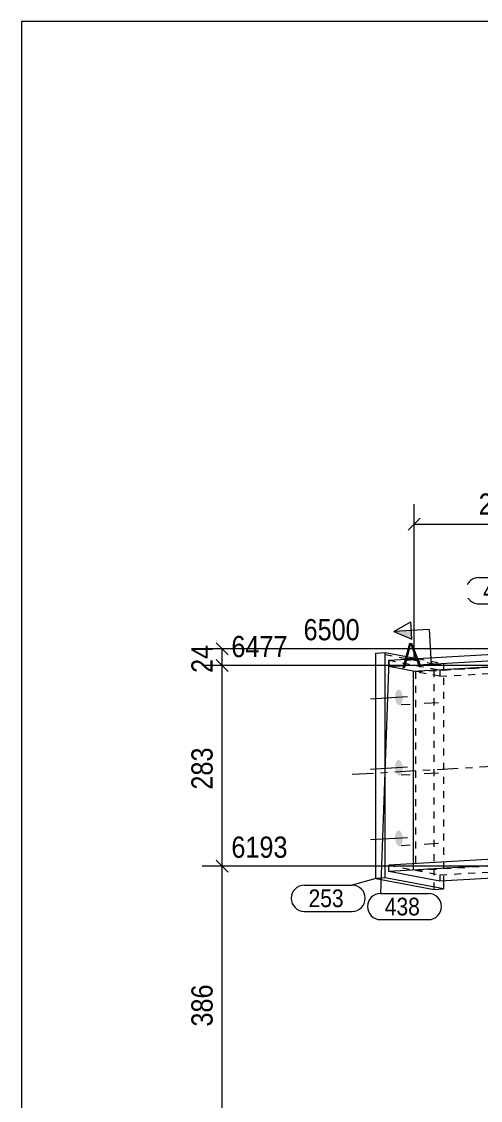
# Model space of a CAD drawing. Header units: millimetres. Extents: x 2 to 825, y 1 to 579.
# Drawn here: x 5 to 69.8, y 426.6 to 579 of the extents above; entities that cross this region are included whole.
import ezdxf

# ---------------------------------------------------------------- set-up
doc = ezdxf.new("R2010")
doc.units = ezdxf.units.MM
for name, pattern in [('XKITLINE00', [0]), ('XKITLINE01', [4, 1, -1, 1, -1]), ('XKITLINE02', [4, 2, -2]), ('XKITLINE03', [6, 3, -1, 1, -1])]:
    doc.linetypes.add(name, pattern=pattern)
for name, color, linetype, lineweight in [('Bolt', 3, 'Continuous', 0), ('Dimensions', 7, 'Continuous', 0), ('DrawingSheet', 5, 'Continuous', 0), ('Part', 2, 'Continuous', 0), ('PartMark', 7, 'Continuous', 0), ('Section', 6, 'Continuous', 0)]:
    doc.layers.add(name, color=color, linetype=linetype, lineweight=lineweight)
doc.styles.add('ARIAL', font='ARIAL.TTF')

# ---------------------------------------------------------------- blocks, each defined once
blk = doc.blocks.new('*A40')
at = {"layer": 'Bolt'}
for points in [[(57.77, 483.57), (57.77, 483.62), (57.77, 483.68), (57.77, 483.73), (57.78, 483.78), (57.78, 483.83), (57.79, 483.89), (57.79, 483.94), (57.8, 483.99), (57.81, 484.04), (57.82, 484.08), (57.83, 484.13), (57.84, 484.17), (57.86, 484.22), (57.87, 484.26), (57.89, 484.3), (57.9, 484.34), (57.92, 484.37), (57.94, 484.41), (57.96, 484.44), (57.98, 484.47), (58, 484.5), (58.02, 484.52), (58.04, 484.55), (58.07, 484.57), (58.09, 484.59), (58.11, 484.6), (58.14, 484.62), (58.16, 484.63), (58.19, 484.63), (58.22, 484.64), (58.24, 484.64), (58.27, 484.64), (58.29, 484.64), (58.32, 484.64), (58.35, 484.63), (58.37, 484.62), (58.4, 484.6), (58.42, 484.59), (58.45, 484.57), (58.47, 484.55), (58.5, 484.53), (58.52, 484.5), (58.54, 484.47), (58.57, 484.44), (58.59, 484.41), (58.61, 484.38), (58.63, 484.34), (58.65, 484.3), (58.67, 484.26), (58.69, 484.22), (58.71, 484.18), (58.72, 484.14), (58.74, 484.09), (58.75, 484.04), (58.77, 483.99), (58.78, 483.94), (58.79, 483.89), (58.8, 483.84), (58.81, 483.79), (58.82, 483.74), (58.82, 483.68), (58.83, 483.63), (58.83, 483.58), (58.83, 483.52), (58.84, 483.47), (58.84, 483.41), (58.83, 483.36), (58.83, 483.31), (58.83, 483.26), (58.82, 483.2), (58.82, 483.15), (58.81, 483.1), (58.8, 483.05), (58.79, 483.01), (58.78, 482.96), (58.77, 482.92), (58.75, 482.87), (58.74, 482.83), (58.72, 482.79), (58.71, 482.75), (58.69, 482.72), (58.67, 482.68), (58.65, 482.65), (58.63, 482.62), (58.61, 482.59), (58.59, 482.56), (58.57, 482.54), (58.54, 482.52), (58.52, 482.5), (58.49, 482.49), (58.47, 482.47), (58.44, 482.46), (58.42, 482.45), (58.39, 482.45), (58.37, 482.45), (58.34, 482.45), (58.32, 482.45), (58.29, 482.45), (58.26, 482.46), (58.24, 482.47), (58.21, 482.48), (58.19, 482.5), (58.16, 482.52), (58.14, 482.54), (58.11, 482.56), (58.09, 482.59), (58.06, 482.61), (58.04, 482.64), (58.02, 482.68), (58, 482.71), (57.98, 482.75), (57.96, 482.78), (57.94, 482.82), (57.92, 482.87), (57.9, 482.91), (57.88, 482.95), (57.87, 483), (57.85, 483.05), (57.84, 483.1), (57.83, 483.15), (57.82, 483.2), (57.81, 483.25), (57.8, 483.3), (57.79, 483.35), (57.79, 483.41), (57.78, 483.46), (57.78, 483.51)], [(57.77, 473.62), (57.77, 473.68), (57.77, 473.73), (57.77, 473.78), (57.78, 473.84), (57.78, 473.89), (57.79, 473.94), (57.79, 473.99), (57.8, 474.04), (57.81, 474.09), (57.82, 474.14), (57.83, 474.18), (57.84, 474.23), (57.86, 474.27), (57.87, 474.31), (57.89, 474.35), (57.9, 474.39), (57.92, 474.43), (57.94, 474.46), (57.96, 474.5), (57.98, 474.53), (58, 474.55), (58.02, 474.58), (58.04, 474.6), (58.07, 474.62), (58.09, 474.64), (58.11, 474.66), (58.14, 474.67), (58.16, 474.68), (58.19, 474.69), (58.22, 474.7), (58.24, 474.7), (58.27, 474.7), (58.29, 474.7), (58.32, 474.69), (58.35, 474.68), (58.37, 474.67), (58.4, 474.66), (58.42, 474.64), (58.45, 474.63), (58.47, 474.61), (58.5, 474.58), (58.52, 474.56), (58.54, 474.53), (58.57, 474.5), (58.59, 474.47), (58.61, 474.43), (58.63, 474.4), (58.65, 474.36), (58.67, 474.32), (58.69, 474.28), (58.71, 474.24), (58.72, 474.19), (58.74, 474.14), (58.75, 474.1), (58.77, 474.05), (58.78, 474), (58.79, 473.95), (58.8, 473.9), (58.81, 473.84), (58.82, 473.79), (58.82, 473.74), (58.83, 473.68), (58.83, 473.63), (58.83, 473.58), (58.84, 473.52), (58.84, 473.47), (58.83, 473.42), (58.83, 473.36), (58.83, 473.31), (58.82, 473.26), (58.82, 473.21), (58.81, 473.16), (58.8, 473.11), (58.79, 473.06), (58.78, 473.02), (58.77, 472.97), (58.75, 472.93), (58.74, 472.88), (58.72, 472.84), (58.71, 472.81), (58.69, 472.77), (58.67, 472.74), (58.65, 472.7), (58.63, 472.67), (58.61, 472.65), (58.59, 472.62), (58.57, 472.6), (58.54, 472.58), (58.52, 472.56), (58.49, 472.54), (58.47, 472.53), (58.44, 472.52), (58.42, 472.51), (58.39, 472.5), (58.37, 472.5), (58.34, 472.5), (58.32, 472.5), (58.29, 472.51), (58.26, 472.52), (58.24, 472.53), (58.21, 472.54), (58.19, 472.56), (58.16, 472.57), (58.14, 472.59), (58.11, 472.62), (58.09, 472.64), (58.06, 472.67), (58.04, 472.7), (58.02, 472.73), (58, 472.77), (57.98, 472.8), (57.96, 472.84), (57.94, 472.88), (57.92, 472.92), (57.9, 472.96), (57.88, 473.01), (57.87, 473.06), (57.85, 473.1), (57.84, 473.15), (57.83, 473.2), (57.82, 473.25), (57.81, 473.3), (57.8, 473.36), (57.79, 473.41), (57.79, 473.46), (57.78, 473.52), (57.78, 473.57)], [(57.77, 463.68), (57.77, 463.73), (57.77, 463.79), (57.77, 463.84), (57.78, 463.89), (57.78, 463.94), (57.79, 464), (57.79, 464.05), (57.8, 464.1), (57.81, 464.15), (57.82, 464.19), (57.83, 464.24), (57.84, 464.28), (57.86, 464.33), (57.87, 464.37), (57.89, 464.41), (57.9, 464.45), (57.92, 464.48), (57.94, 464.52), (57.96, 464.55), (57.98, 464.58), (58, 464.61), (58.02, 464.63), (58.04, 464.66), (58.07, 464.68), (58.09, 464.7), (58.11, 464.71), (58.14, 464.73), (58.16, 464.74), (58.19, 464.74), (58.22, 464.75), (58.24, 464.75), (58.27, 464.75), (58.29, 464.75), (58.32, 464.75), (58.35, 464.74), (58.37, 464.73), (58.4, 464.71), (58.42, 464.7), (58.45, 464.68), (58.47, 464.66), (58.5, 464.64), (58.52, 464.61), (58.54, 464.59), (58.57, 464.56), (58.59, 464.52), (58.61, 464.49), (58.63, 464.45), (58.65, 464.42), (58.67, 464.38), (58.69, 464.33), (58.71, 464.29), (58.72, 464.25), (58.74, 464.2), (58.75, 464.15), (58.77, 464.1), (58.78, 464.05), (58.79, 464), (58.8, 463.95), (58.81, 463.9), (58.82, 463.85), (58.82, 463.79), (58.83, 463.74), (58.83, 463.69), (58.83, 463.63), (58.84, 463.58), (58.84, 463.52), (58.83, 463.47), (58.83, 463.42), (58.83, 463.37), (58.82, 463.31), (58.82, 463.26), (58.81, 463.21), (58.8, 463.16), (58.79, 463.12), (58.78, 463.07), (58.77, 463.03), (58.75, 462.98), (58.74, 462.94), (58.72, 462.9), (58.71, 462.86), (58.69, 462.83), (58.67, 462.79), (58.65, 462.76), (58.63, 462.73), (58.61, 462.7), (58.59, 462.68), (58.57, 462.65), (58.54, 462.63), (58.52, 462.61), (58.49, 462.6), (58.47, 462.58), (58.44, 462.57), (58.42, 462.57), (58.39, 462.56), (58.37, 462.56), (58.34, 462.56), (58.32, 462.56), (58.29, 462.56), (58.26, 462.57), (58.24, 462.58), (58.21, 462.6), (58.19, 462.61), (58.16, 462.63), (58.14, 462.65), (58.11, 462.67), (58.09, 462.7), (58.06, 462.72), (58.04, 462.75), (58.02, 462.79), (58, 462.82), (57.98, 462.86), (57.96, 462.89), (57.94, 462.93), (57.92, 462.98), (57.9, 463.02), (57.88, 463.06), (57.87, 463.11), (57.85, 463.16), (57.84, 463.21), (57.83, 463.26), (57.82, 463.31), (57.81, 463.36), (57.8, 463.41), (57.79, 463.46), (57.79, 463.52), (57.78, 463.57), (57.78, 463.62)]]:
    blk.add_hatch(color=3, dxfattribs=at).paths.add_polyline_path(points, flags=17)
at = {"layer": 'Bolt', "color": 3, "linetype": 'XKITLINE00', "lineweight": 0}
for p, q in [((59.53, 483.62), (54.28, 483.31)), ((59.53, 473.67), (54.28, 473.37)), ((59.53, 463.73), (54.28, 463.42))]:
    blk.add_line(p, q, dxfattribs=at)
at = {"layer": 'Bolt', "color": 3, "linetype": 'XKITLINE02', "lineweight": 0}
for p, q in [((63.88, 482.79), (58.63, 482.48)), ((63.88, 472.84), (58.63, 472.54)), ((63.88, 462.9), (58.63, 462.6))]:
    blk.add_line(p, q, dxfattribs=at)
blk = doc.blocks.new('*A56')
at = {"layer": 'Part', "color": 2, "linetype": 'XKITLINE00', "lineweight": 0}
for p, q in [((56.86, 488.79), (76.16, 489.91)), ((76.16, 489.91), (76.16, 487.56)), ((56.86, 487.9), (76.16, 489.01)), ((56.86, 487.9), (56.86, 488.79)), ((60.32, 487.24), (56.86, 487.9)), ((60.32, 487.24), (76.16, 488.16)), ((60.32, 487.24), (60.32, 460.05)), ((76.59, 487.58), (76.16, 487.56)), ((76.59, 461), (56.86, 459.85)), ((76.59, 460.1), (56.86, 458.96)), ((56.86, 458.96), (56.86, 459.85)), ((64.1, 457.58), (56.86, 458.96)), ((76.59, 458.3), (64.1, 457.58))]:
    blk.add_line(p, q, dxfattribs=at)
at = {"layer": 'Part', "color": 7, "linetype": 'XKITLINE01', "lineweight": 0}
for p, q in [((56.86, 488.79), (64.1, 487.41)), ((60.64, 487.18), (76.16, 488.08)), ((64.1, 487.41), (76.16, 488.11)), ((76.16, 487.48), (84.99, 487.99)), ((84.99, 488.07), (76.59, 487.58)), ((84.99, 458.79), (84.99, 488.07)), ((64.1, 486.52), (60.64, 487.18)), ((60.64, 487.18), (60.64, 459.13)), ((64.1, 487.41), (64.1, 486.52)), ((64.1, 486.52), (76.16, 487.22)), ((76.16, 487.56), (76.16, 487.22)), ((60.32, 459.19), (84.99, 460.62)), ((60.64, 459.13), (84.99, 460.54)), ((84.99, 461.48), (76.59, 461)), ((84.99, 460.59), (76.59, 460.1)), ((56.86, 459.85), (60.32, 459.19)), ((60.32, 460.05), (60.32, 459.19)), ((60.64, 459.13), (64.1, 458.48)), ((64.1, 458.48), (84.99, 459.68)), ((84.99, 458.79), (76.59, 458.3)), ((64.1, 458.48), (64.1, 457.58))]:
    blk.add_line(p, q, dxfattribs=at)
at = {"layer": 'Part', "color": 7, "linetype": 'XKITLINE03', "lineweight": 0}
blk.add_line((51.72, 472.68), (93.75, 475.11), dxfattribs=at)
blk = doc.blocks.new('*A58')
at = {"layer": 'Part', "color": 2, "linetype": 'XKITLINE00', "lineweight": 0}
for p, q in [((55.06, 489.8), (56.37, 489.88)), ((55.06, 457.98), (55.06, 489.8)), ((56.37, 458.06), (56.37, 489.88)), ((56.37, 489.88), (60.87, 489.02)), ((56.37, 458.06), (55.06, 457.98)), ((55.06, 457.98), (63.27, 456.42)), ((64.59, 456.49), (56.37, 458.06)), ((64.59, 457.61), (64.59, 456.49)), ((63.27, 456.42), (64.59, 456.49))]:
    blk.add_line(p, q, dxfattribs=at)
at = {"layer": 'Part', "color": 7, "linetype": 'XKITLINE01', "lineweight": 0}
for p, q in [((63.27, 488.24), (55.06, 489.8)), ((60.87, 489.02), (64.59, 488.32)), ((63.27, 488.24), (64.59, 488.32)), ((63.27, 456.42), (63.27, 488.24)), ((64.59, 488.32), (64.59, 457.61))]:
    blk.add_line(p, q, dxfattribs=at)
blk = doc.blocks.new('*A100')
at = {"layer": 'DrawingSheet', "color": 5, "linetype": 'XKITLINE00', "lineweight": 0}
for p, q in [((825, 579), (5, 579)), ((5, 579), (5, 5))]:
    blk.add_line(p, q, dxfattribs=at)
blk = doc.blocks.new('*A164')
at = {"layer": 'PartMark', "color": 7, "linetype": 'XKITLINE00', "lineweight": 0}
for p, q in [((55.06, 457.98), (51.7, 457.02)), ((44.94, 457.02), (51.7, 457.02)), ((44.94, 453.32), (51.7, 453.32))]:
    blk.add_line(p, q, dxfattribs=at)
for centre, start, end in [((44.94, 455.17), 90, 270), ((51.7, 455.17), 270, 90)]:
    blk.add_arc(centre, 1.85, start, end, dxfattribs=at)
at = {"layer": 'PartMark', "color": 3, "style": 'ARIAL', "width": 0.85}
blk.add_text('253', height=2.5, dxfattribs=at).set_placement((45.54, 453.92))
blk = doc.blocks.new('*A166')
at = {"layer": 'PartMark', "color": 7, "linetype": 'XKITLINE00', "lineweight": 0}
for p, q in [((56.86, 488.79), (55.71, 455.85)), ((55.71, 455.85), (62.47, 455.85)), ((55.71, 452.15), (62.47, 452.15))]:
    blk.add_line(p, q, dxfattribs=at)
for centre, start, end in [((55.71, 454), 90, 270), ((62.47, 454), 270, 90)]:
    blk.add_arc(centre, 1.85, start, end, dxfattribs=at)
at = {"layer": 'PartMark', "color": 3, "style": 'ARIAL', "width": 0.85}
blk.add_text('438', height=2.5, dxfattribs=at).set_placement((56.31, 452.75))
blk = doc.blocks.new('*A176')
at = {"layer": 'PartMark', "color": 7, "linetype": 'XKITLINE02', "lineweight": 0}
for p, q in [((69.6, 500.46), (76.37, 500.46)), ((69.6, 496.76), (76.37, 496.76)), ((76.59, 486.72), (76.37, 496.76))]:
    blk.add_line(p, q, dxfattribs=at)
for centre, start, end in [((69.6, 498.61), 90, 270), ((76.37, 498.61), 270, 90)]:
    blk.add_arc(centre, 1.85, start, end, dxfattribs=at)
at = {"layer": 'PartMark', "color": 3, "style": 'ARIAL', "width": 0.85}
blk.add_text('408', height=2.5, dxfattribs=at).set_placement((70.2, 497.36))
blk = doc.blocks.new('*A182')
at = {"layer": 'Section'}
blk.add_hatch(color=3, dxfattribs=at).paths.add_polyline_path([(60.15, 491.75), (57.59, 492.85), (60.08, 492.99)], flags=17)
at = {"layer": 'Section', "color": 3, "linetype": 'XKITLINE00', "lineweight": 0}
for p, q in [((57.59, 492.85), (60.01, 494.24)), ((60.15, 491.75), (60.01, 494.24)), ((57.59, 492.85), (60.15, 491.75))]:
    blk.add_line(p, q, dxfattribs=at)
at = {"layer": 'Section', "color": 1, "linetype": 'XKITLINE00', "lineweight": 0}
for q in [(57.59, 492.85), (62.87, 488.15)]:
    blk.add_line((62.58, 493.14), q, dxfattribs=at)
at = {"layer": 'Section', "color": 7, "style": 'ARIAL', "width": 0.85}
blk.add_text('A', height=3.5, rotation=3.3117, dxfattribs=at).set_placement((58.77, 487.66))
blk = doc.blocks.new('*A185')
at = {"layer": 'Dimensions', "color": 7, "linetype": 'XKITLINE00', "lineweight": 0}
for p, q in [((60.48, 489.1), (60.48, 510.85)), ((85.34, 491.41), (85.34, 510.85)), ((61.33, 508.85), (59.63, 507.15)), ((60.48, 508), (85.34, 508)), ((86.19, 508.85), (84.5, 507.15))]:
    blk.add_line(p, q, dxfattribs=at)
at = {"layer": 'Dimensions', "color": 3}
for p in [(60.48, 508), (85.34, 508)]:
    blk.add_point(p, dxfattribs=at)
at = {"layer": 'Dimensions', "color": 3, "style": 'ARIAL', "width": 0.85}
blk.add_text('249', height=3, dxfattribs=at).set_placement((69.57, 509.35))
blk = doc.blocks.new('*A191')
at = {"layer": 'Dimensions', "color": 7, "linetype": 'XKITLINE00', "lineweight": 0}
for p, q in [((32.5, 460.54), (34.19, 458.84)), ((83.99, 459.69), (30.49, 459.69)), ((33.34, 421.08), (33.34, 459.69)), ((75.99, 421.08), (30.49, 421.08)), ((32.5, 421.93), (34.19, 420.23))]:
    blk.add_line(p, q, dxfattribs=at)
at = {"layer": 'Dimensions', "color": 3}
for p in [(33.34, 459.69), (33.34, 421.08)]:
    blk.add_point(p, dxfattribs=at)
at = {"layer": 'Dimensions', "color": 3, "style": 'ARIAL', "width": 0.85}
blk.add_text('6193', height=3, dxfattribs=at).set_placement((34.64, 460.89))
blk.add_text('386', height=3, rotation=90.0002, dxfattribs=at).set_placement((31.99, 437.05))
blk = doc.blocks.new('*A192')
at = {"layer": 'Dimensions', "color": 7, "linetype": 'XKITLINE00', "lineweight": 0}
for p, q in [((83.99, 488.03), (30.49, 488.03)), ((32.5, 488.88), (34.19, 487.18)), ((33.34, 459.69), (33.34, 488.03)), ((32.5, 460.54), (34.19, 458.84)), ((83.99, 459.69), (30.49, 459.69))]:
    blk.add_line(p, q, dxfattribs=at)
at = {"layer": 'Dimensions', "color": 3}
for p in [(33.34, 488.03), (33.34, 459.69)]:
    blk.add_point(p, dxfattribs=at)
at = {"layer": 'Dimensions', "color": 3, "style": 'ARIAL', "width": 0.85}
blk.add_text('6477', height=3, dxfattribs=at).set_placement((34.64, 489.23))
blk.add_text('283', height=3, rotation=90.0002, dxfattribs=at).set_placement((31.99, 470.52))
blk = doc.blocks.new('*A193')
at = {"layer": 'Dimensions', "color": 7, "linetype": 'XKITLINE00', "lineweight": 0}
for p, q in [((32.5, 491.26), (34.19, 489.56)), ((75.59, 490.41), (30.49, 490.41)), ((33.34, 488.03), (33.34, 490.41)), ((83.99, 488.03), (30.49, 488.03)), ((32.5, 488.88), (34.19, 487.18))]:
    blk.add_line(p, q, dxfattribs=at)
at = {"layer": 'Dimensions', "color": 3}
for p in [(33.34, 490.41), (33.34, 488.03)]:
    blk.add_point(p, dxfattribs=at)
at = {"layer": 'Dimensions', "color": 3, "style": 'ARIAL', "width": 0.85}
blk.add_text('6500', height=3, dxfattribs=at).set_placement((44.84, 491.61))
blk.add_text('24', height=3, rotation=90.0002, dxfattribs=at).set_placement((31.99, 487))

msp = doc.modelspace()

# ---------------------------------------------------------------- block references
at = {"lineweight": 0}
for name in ['*A100', '*A185', '*A176', '*A193', '*A182', '*A192', '*A56', '*A58', '*A166', '*A40', '*A191', '*A164']:
    msp.add_blockref(name, (0, 0), dxfattribs=at)

doc.saveas('drawing.dxf')
